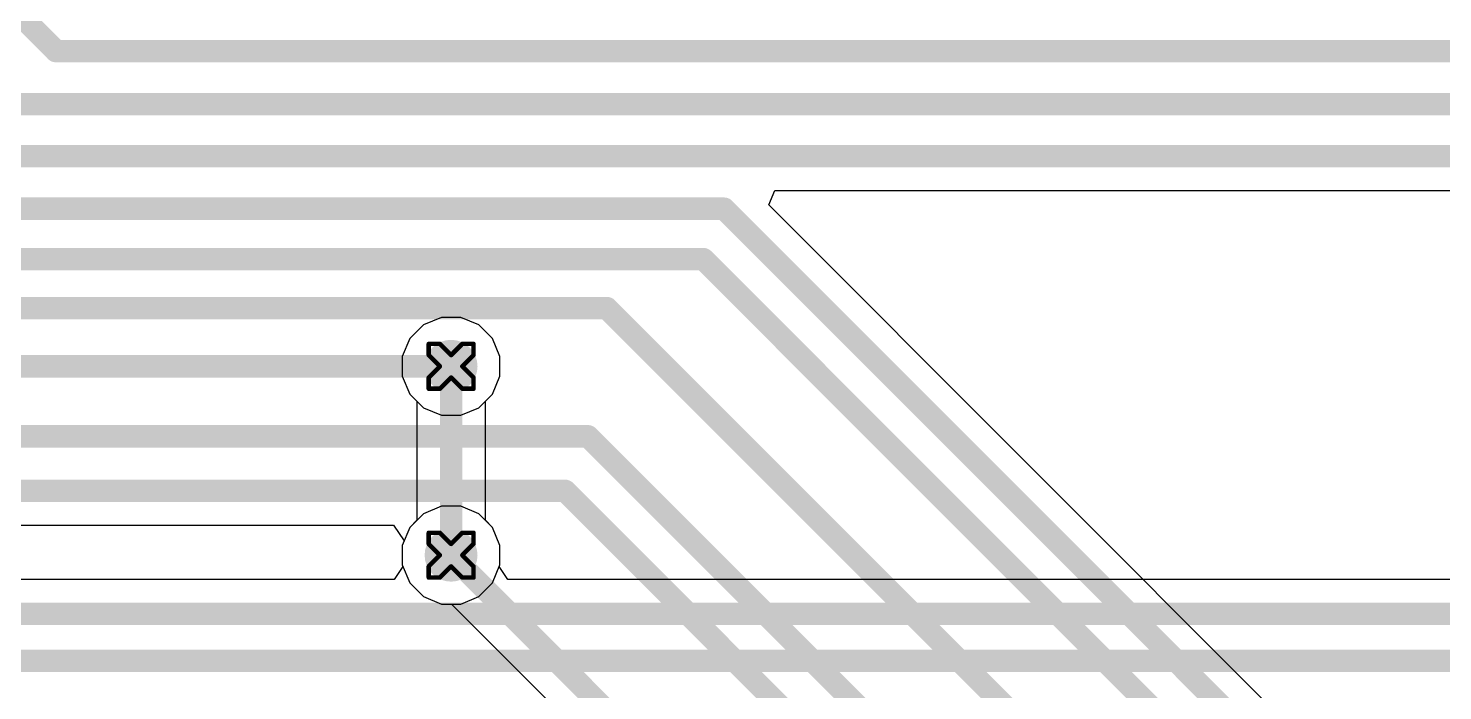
# Model space of a CAD drawing. Header units: inches. Extents: x -11 to 5379, y 0 to 5429.
# Drawn here: x 144.87 to 160.91, y 84.68 to 92.18 of the extents above; entities that cross this region are included whole.
import ezdxf

# ---------------------------------------------------------------- set-up
doc = ezdxf.new("R2010")
doc.units = ezdxf.units.IN
for name, color, linetype in [('Bottom Layer', 5, 'Continuous'), ('Drill Drawing', 1, 'Continuous'), ('GND', 16, 'Continuous'), ('PWR', 76, 'Continuous'), ('Top Layer', 1, 'Continuous'), ('Via Holes', 16, 'Continuous')]:
    doc.layers.add(name, color=color, linetype=linetype)

msp = doc.modelspace()

# ---------------------------------------------------------------- hatches: boundary and pattern name
at = {"layer": 'Bottom Layer'}
h = msp.add_hatch(color=5, dxfattribs=at)
edge = h.paths.add_edge_path()
edge.add_arc((149.667, 88.352), 0.3, 0, 360)
h = msp.add_hatch(color=5, dxfattribs=at)
edge = h.paths.add_edge_path()
edge.add_arc((149.667, 86.212), 0.3, 0, 360)
at = {"layer": 'GND'}
h = msp.add_hatch(color=16, dxfattribs=at)
edge = h.paths.add_edge_path()
edge.add_arc((149.667, 88.352), 0.3, 0, 360)
h = msp.add_hatch(color=16, dxfattribs=at)
edge = h.paths.add_edge_path()
edge.add_arc((149.667, 86.212), 0.3, 0, 360)
at = {"layer": 'PWR'}
h = msp.add_hatch(color=76, dxfattribs=at)
edge = h.paths.add_edge_path()
edge.add_arc((149.667, 88.352), 0.3, 0, 360)
h = msp.add_hatch(color=76, dxfattribs=at)
edge = h.paths.add_edge_path()
edge.add_arc((149.667, 86.212), 0.3, 0, 360)
at = {"layer": 'Top Layer'}
h = msp.add_hatch(color=1, dxfattribs=at)
edge = h.paths.add_edge_path()
edge.add_arc((149.667, 88.352), 0.3, 0, 360)
h = msp.add_hatch(color=1, dxfattribs=at)
edge = h.paths.add_edge_path()
edge.add_arc((149.667, 86.212), 0.3, 0, 360)
at = {"layer": 'Via Holes'}
h = msp.add_hatch(color=7, dxfattribs=at)
edge = h.paths.add_edge_path()
edge.add_arc((149.667, 88.352), 0.15, 0, 360)
h = msp.add_hatch(color=7, dxfattribs=at)
edge = h.paths.add_edge_path()
edge.add_arc((149.667, 86.212), 0.15, 0, 360)

# ---------------------------------------------------------------- linework, layer by layer
at = {"layer": 'Bottom Layer'}
for p, q in [((149.557, 88.906), (149.353, 88.822)), ((149.777, 88.906), (149.557, 88.906)), ((149.981, 88.822), (149.777, 88.906)), ((149.353, 88.822), (149.198, 88.666)), ((150.137, 88.666), (149.981, 88.822)), ((149.198, 88.666), (149.113, 88.462)), ((150.221, 88.462), (150.137, 88.666)), ((149.113, 88.462), (149.113, 88.242)), ((150.221, 88.242), (150.221, 88.462)), ((149.113, 88.242), (149.198, 88.038)), ((150.137, 88.038), (150.221, 88.242)), ((149.198, 88.038), (149.279, 87.957)), ((149.279, 87.957), (149.279, 86.607)), ((150.056, 87.957), (150.137, 88.038)), ((150.056, 86.607), (150.056, 87.957)), ((149.279, 86.607), (149.198, 86.526)), ((150.137, 86.526), (150.056, 86.607)), ((149.198, 86.526), (149.113, 86.323)), ((150.221, 86.323), (150.137, 86.526)), ((149.113, 86.323), (149.113, 86.102)), ((150.221, 86.102), (150.221, 86.323)), ((149.121, 86.084), (149.022, 85.936)), ((149.113, 86.102), (149.121, 86.084)), ((150.213, 86.084), (150.221, 86.102)), ((150.312, 85.936), (150.213, 86.084)), ((149.022, 85.936), (127.924, 85.936)), ((179.191, 85.936), (150.312, 85.936))]:
    msp.add_line(p, q, dxfattribs=at)
for points in [[(149.667, 86.212, 0.254, 0.254, 0), (149.667, 88.352, 0.254, 0.254, 0)], [(127.924, 85.547, 0.254, 0.254, 0), (179.191, 85.547, 0.254, 0.254, 0)], [(128.483, 85.014, 0.254, 0.254, 0), (178.97, 85.014, 0.254, 0.254, 0)]]:
    msp.add_lwpolyline(points, format="xyseb", dxfattribs=at)
for points in [[(149.604, 88.352, 0.127, 0.127, 1), (149.731, 88.352, 0.127, 0.127, 1)], [(149.604, 86.212, 0.127, 0.127, 1), (149.731, 86.212, 0.127, 0.127, 1)]]:
    msp.add_lwpolyline(points, format="xyseb", close=True, dxfattribs=at)
at = {"layer": 'Drill Drawing'}
for points in [[(149.413, 88.479, 0.0508, 0.0508, 0), (149.413, 88.606, 0.0508, 0.0508, 0)], [(149.413, 88.606, 0.0508, 0.0508, 0), (149.54, 88.606, 0.0508, 0.0508, 0)], [(149.54, 88.606, 0.0508, 0.0508, 0), (149.667, 88.479, 0.0508, 0.0508, 0)], [(149.667, 88.479, 0.0508, 0.0508, 0), (149.794, 88.606, 0.0508, 0.0508, 0)], [(149.794, 88.606, 0.0508, 0.0508, 0), (149.921, 88.606, 0.0508, 0.0508, 0)], [(149.921, 88.479, 0.0508, 0.0508, 0), (149.921, 88.606, 0.0508, 0.0508, 0)], [(149.413, 88.479, 0.0508, 0.0508, 0), (149.54, 88.352, 0.0508, 0.0508, 0)], [(149.413, 88.225, 0.0508, 0.0508, 0), (149.54, 88.352, 0.0508, 0.0508, 0)], [(149.794, 88.352, 0.0508, 0.0508, 0), (149.921, 88.479, 0.0508, 0.0508, 0)], [(149.794, 88.352, 0.0508, 0.0508, 0), (149.921, 88.225, 0.0508, 0.0508, 0)], [(149.413, 88.098, 0.0508, 0.0508, 0), (149.413, 88.225, 0.0508, 0.0508, 0)], [(149.54, 88.098, 0.0508, 0.0508, 0), (149.667, 88.225, 0.0508, 0.0508, 0)], [(149.667, 88.225, 0.0508, 0.0508, 0), (149.794, 88.098, 0.0508, 0.0508, 0)], [(149.921, 88.098, 0.0508, 0.0508, 0), (149.921, 88.225, 0.0508, 0.0508, 0)], [(149.413, 88.098, 0.0508, 0.0508, 0), (149.54, 88.098, 0.0508, 0.0508, 0)], [(149.794, 88.098, 0.0508, 0.0508, 0), (149.921, 88.098, 0.0508, 0.0508, 0)], [(149.413, 86.339, 0.0508, 0.0508, 0), (149.413, 86.466, 0.0508, 0.0508, 0)], [(149.413, 86.466, 0.0508, 0.0508, 0), (149.54, 86.466, 0.0508, 0.0508, 0)], [(149.54, 86.466, 0.0508, 0.0508, 0), (149.667, 86.339, 0.0508, 0.0508, 0)], [(149.667, 86.339, 0.0508, 0.0508, 0), (149.794, 86.466, 0.0508, 0.0508, 0)], [(149.794, 86.466, 0.0508, 0.0508, 0), (149.921, 86.466, 0.0508, 0.0508, 0)], [(149.921, 86.339, 0.0508, 0.0508, 0), (149.921, 86.466, 0.0508, 0.0508, 0)], [(149.413, 86.339, 0.0508, 0.0508, 0), (149.54, 86.212, 0.0508, 0.0508, 0)], [(149.794, 86.212, 0.0508, 0.0508, 0), (149.921, 86.339, 0.0508, 0.0508, 0)], [(149.413, 86.085, 0.0508, 0.0508, 0), (149.54, 86.212, 0.0508, 0.0508, 0)], [(149.794, 86.212, 0.0508, 0.0508, 0), (149.921, 86.085, 0.0508, 0.0508, 0)], [(149.413, 85.958, 0.0508, 0.0508, 0), (149.413, 86.085, 0.0508, 0.0508, 0)], [(149.413, 85.958, 0.0508, 0.0508, 0), (149.54, 85.958, 0.0508, 0.0508, 0)], [(149.54, 85.958, 0.0508, 0.0508, 0), (149.667, 86.085, 0.0508, 0.0508, 0)], [(149.667, 86.085, 0.0508, 0.0508, 0), (149.794, 85.958, 0.0508, 0.0508, 0)], [(149.794, 85.958, 0.0508, 0.0508, 0), (149.921, 85.958, 0.0508, 0.0508, 0)], [(149.921, 85.958, 0.0508, 0.0508, 0), (149.921, 86.085, 0.0508, 0.0508, 0)]]:
    msp.add_lwpolyline(points, format="xyseb", dxfattribs=at)
for points in [[(149.401, 88.606, 0.0254, 0.0254, 1), (149.426, 88.606, 0.0254, 0.0254, 1)], [(149.401, 88.606, 0.0254, 0.0254, 1), (149.426, 88.606, 0.0254, 0.0254, 1)], [(149.528, 88.606, 0.0254, 0.0254, 1), (149.553, 88.606, 0.0254, 0.0254, 1)], [(149.528, 88.606, 0.0254, 0.0254, 1), (149.553, 88.606, 0.0254, 0.0254, 1)], [(149.782, 88.606, 0.0254, 0.0254, 1), (149.807, 88.606, 0.0254, 0.0254, 1)], [(149.782, 88.606, 0.0254, 0.0254, 1), (149.807, 88.606, 0.0254, 0.0254, 1)], [(149.909, 88.606, 0.0254, 0.0254, 1), (149.934, 88.606, 0.0254, 0.0254, 1)], [(149.909, 88.606, 0.0254, 0.0254, 1), (149.934, 88.606, 0.0254, 0.0254, 1)], [(149.401, 88.479, 0.0254, 0.0254, 1), (149.426, 88.479, 0.0254, 0.0254, 1)], [(149.401, 88.479, 0.0254, 0.0254, 1), (149.426, 88.479, 0.0254, 0.0254, 1)], [(149.528, 88.352, 0.0254, 0.0254, 1), (149.553, 88.352, 0.0254, 0.0254, 1)], [(149.528, 88.352, 0.0254, 0.0254, 1), (149.553, 88.352, 0.0254, 0.0254, 1)], [(149.655, 88.479, 0.0254, 0.0254, 1), (149.68, 88.479, 0.0254, 0.0254, 1)], [(149.655, 88.479, 0.0254, 0.0254, 1), (149.68, 88.479, 0.0254, 0.0254, 1)], [(149.782, 88.352, 0.0254, 0.0254, 1), (149.807, 88.352, 0.0254, 0.0254, 1)], [(149.782, 88.352, 0.0254, 0.0254, 1), (149.807, 88.352, 0.0254, 0.0254, 1)], [(149.909, 88.479, 0.0254, 0.0254, 1), (149.934, 88.479, 0.0254, 0.0254, 1)], [(149.909, 88.479, 0.0254, 0.0254, 1), (149.934, 88.479, 0.0254, 0.0254, 1)], [(149.401, 88.225, 0.0254, 0.0254, 1), (149.426, 88.225, 0.0254, 0.0254, 1)], [(149.401, 88.225, 0.0254, 0.0254, 1), (149.426, 88.225, 0.0254, 0.0254, 1)], [(149.655, 88.225, 0.0254, 0.0254, 1), (149.68, 88.225, 0.0254, 0.0254, 1)], [(149.655, 88.225, 0.0254, 0.0254, 1), (149.68, 88.225, 0.0254, 0.0254, 1)], [(149.909, 88.225, 0.0254, 0.0254, 1), (149.934, 88.225, 0.0254, 0.0254, 1)], [(149.909, 88.225, 0.0254, 0.0254, 1), (149.934, 88.225, 0.0254, 0.0254, 1)], [(149.401, 88.098, 0.0254, 0.0254, 1), (149.426, 88.098, 0.0254, 0.0254, 1)], [(149.401, 88.098, 0.0254, 0.0254, 1), (149.426, 88.098, 0.0254, 0.0254, 1)], [(149.528, 88.098, 0.0254, 0.0254, 1), (149.553, 88.098, 0.0254, 0.0254, 1)], [(149.528, 88.098, 0.0254, 0.0254, 1), (149.553, 88.098, 0.0254, 0.0254, 1)], [(149.782, 88.098, 0.0254, 0.0254, 1), (149.807, 88.098, 0.0254, 0.0254, 1)], [(149.782, 88.098, 0.0254, 0.0254, 1), (149.807, 88.098, 0.0254, 0.0254, 1)], [(149.909, 88.098, 0.0254, 0.0254, 1), (149.934, 88.098, 0.0254, 0.0254, 1)], [(149.909, 88.098, 0.0254, 0.0254, 1), (149.934, 88.098, 0.0254, 0.0254, 1)], [(149.401, 86.466, 0.0254, 0.0254, 1), (149.426, 86.466, 0.0254, 0.0254, 1)], [(149.401, 86.466, 0.0254, 0.0254, 1), (149.426, 86.466, 0.0254, 0.0254, 1)], [(149.528, 86.466, 0.0254, 0.0254, 1), (149.553, 86.466, 0.0254, 0.0254, 1)], [(149.528, 86.466, 0.0254, 0.0254, 1), (149.553, 86.466, 0.0254, 0.0254, 1)], [(149.782, 86.466, 0.0254, 0.0254, 1), (149.807, 86.466, 0.0254, 0.0254, 1)], [(149.782, 86.466, 0.0254, 0.0254, 1), (149.807, 86.466, 0.0254, 0.0254, 1)], [(149.909, 86.466, 0.0254, 0.0254, 1), (149.934, 86.466, 0.0254, 0.0254, 1)], [(149.909, 86.466, 0.0254, 0.0254, 1), (149.934, 86.466, 0.0254, 0.0254, 1)], [(149.401, 86.339, 0.0254, 0.0254, 1), (149.426, 86.339, 0.0254, 0.0254, 1)], [(149.401, 86.339, 0.0254, 0.0254, 1), (149.426, 86.339, 0.0254, 0.0254, 1)], [(149.655, 86.339, 0.0254, 0.0254, 1), (149.68, 86.339, 0.0254, 0.0254, 1)], [(149.655, 86.339, 0.0254, 0.0254, 1), (149.68, 86.339, 0.0254, 0.0254, 1)], [(149.909, 86.339, 0.0254, 0.0254, 1), (149.934, 86.339, 0.0254, 0.0254, 1)], [(149.909, 86.339, 0.0254, 0.0254, 1), (149.934, 86.339, 0.0254, 0.0254, 1)], [(149.528, 86.212, 0.0254, 0.0254, 1), (149.553, 86.212, 0.0254, 0.0254, 1)], [(149.528, 86.212, 0.0254, 0.0254, 1), (149.553, 86.212, 0.0254, 0.0254, 1)], [(149.782, 86.212, 0.0254, 0.0254, 1), (149.807, 86.212, 0.0254, 0.0254, 1)], [(149.782, 86.212, 0.0254, 0.0254, 1), (149.807, 86.212, 0.0254, 0.0254, 1)], [(149.401, 86.085, 0.0254, 0.0254, 1), (149.426, 86.085, 0.0254, 0.0254, 1)], [(149.401, 86.085, 0.0254, 0.0254, 1), (149.426, 86.085, 0.0254, 0.0254, 1)], [(149.401, 85.958, 0.0254, 0.0254, 1), (149.426, 85.958, 0.0254, 0.0254, 1)], [(149.401, 85.958, 0.0254, 0.0254, 1), (149.426, 85.958, 0.0254, 0.0254, 1)], [(149.528, 85.958, 0.0254, 0.0254, 1), (149.553, 85.958, 0.0254, 0.0254, 1)], [(149.528, 85.958, 0.0254, 0.0254, 1), (149.553, 85.958, 0.0254, 0.0254, 1)], [(149.655, 86.085, 0.0254, 0.0254, 1), (149.68, 86.085, 0.0254, 0.0254, 1)], [(149.655, 86.085, 0.0254, 0.0254, 1), (149.68, 86.085, 0.0254, 0.0254, 1)], [(149.782, 85.958, 0.0254, 0.0254, 1), (149.807, 85.958, 0.0254, 0.0254, 1)], [(149.782, 85.958, 0.0254, 0.0254, 1), (149.807, 85.958, 0.0254, 0.0254, 1)], [(149.909, 86.085, 0.0254, 0.0254, 1), (149.934, 86.085, 0.0254, 0.0254, 1)], [(149.909, 86.085, 0.0254, 0.0254, 1), (149.934, 86.085, 0.0254, 0.0254, 1)], [(149.909, 85.958, 0.0254, 0.0254, 1), (149.934, 85.958, 0.0254, 0.0254, 1)], [(149.909, 85.958, 0.0254, 0.0254, 1), (149.934, 85.958, 0.0254, 0.0254, 1)]]:
    msp.add_lwpolyline(points, format="xyseb", close=True, dxfattribs=at)
at = {"layer": 'GND'}
for p, q in [((149.557, 88.906), (149.353, 88.822)), ((149.777, 88.906), (149.557, 88.906)), ((149.981, 88.822), (149.777, 88.906)), ((149.353, 88.822), (149.198, 88.666)), ((150.137, 88.666), (149.981, 88.822)), ((149.198, 88.666), (149.113, 88.462)), ((150.221, 88.462), (150.137, 88.666)), ((149.113, 88.462), (149.113, 88.242)), ((150.221, 88.242), (150.221, 88.462)), ((149.113, 88.242), (149.198, 88.038)), ((150.137, 88.038), (150.221, 88.242)), ((149.198, 88.038), (149.353, 87.882)), ((149.353, 87.882), (149.557, 87.798)), ((149.777, 87.798), (149.981, 87.882)), ((149.981, 87.882), (150.137, 88.038)), ((149.557, 87.798), (149.777, 87.798)), ((149.557, 86.766), (149.353, 86.682)), ((149.777, 86.766), (149.557, 86.766)), ((149.981, 86.682), (149.777, 86.766)), ((149.353, 86.682), (149.198, 86.526)), ((150.137, 86.526), (149.981, 86.682)), ((149.198, 86.526), (149.113, 86.323)), ((150.221, 86.323), (150.137, 86.526)), ((149.113, 86.323), (149.113, 86.102)), ((150.221, 86.102), (150.221, 86.323)), ((149.113, 86.102), (149.198, 85.899)), ((150.137, 85.899), (150.221, 86.102)), ((149.198, 85.899), (149.353, 85.743)), ((149.981, 85.743), (150.137, 85.899)), ((149.353, 85.743), (149.557, 85.658)), ((149.557, 85.658), (149.777, 85.658)), ((149.777, 85.658), (149.981, 85.743))]:
    msp.add_line(p, q, dxfattribs=at)
at = {"layer": 'PWR'}
for p, q in [((149.557, 88.906), (149.353, 88.822)), ((149.777, 88.906), (149.557, 88.906)), ((149.981, 88.822), (149.777, 88.906)), ((149.353, 88.822), (149.198, 88.666)), ((150.137, 88.666), (149.981, 88.822)), ((149.198, 88.666), (149.113, 88.462)), ((150.221, 88.462), (150.137, 88.666)), ((149.113, 88.462), (149.113, 88.242)), ((150.221, 88.242), (150.221, 88.462)), ((149.113, 88.242), (149.198, 88.038)), ((150.137, 88.038), (150.221, 88.242)), ((149.198, 88.038), (149.353, 87.882)), ((149.353, 87.882), (149.557, 87.798)), ((149.777, 87.798), (149.981, 87.882)), ((149.981, 87.882), (150.137, 88.038)), ((149.557, 87.798), (149.777, 87.798)), ((149.557, 86.766), (149.353, 86.682)), ((149.777, 86.766), (149.557, 86.766)), ((149.981, 86.682), (149.777, 86.766)), ((149.353, 86.682), (149.198, 86.526)), ((150.137, 86.526), (149.981, 86.682)), ((149.198, 86.526), (149.113, 86.323)), ((150.221, 86.323), (150.137, 86.526)), ((149.113, 86.323), (149.113, 86.102)), ((150.221, 86.102), (150.221, 86.323)), ((149.113, 86.102), (149.198, 85.899)), ((150.137, 85.899), (150.221, 86.102)), ((149.198, 85.899), (149.353, 85.743)), ((149.981, 85.743), (150.137, 85.899)), ((149.353, 85.743), (149.557, 85.658)), ((149.557, 85.658), (149.777, 85.658)), ((149.777, 85.658), (149.981, 85.743))]:
    msp.add_line(p, q, dxfattribs=at)
at = {"layer": 'Top Layer'}
for p, q in [((153.27, 90.181), (153.338, 90.345)), ((153.338, 90.345), (170.96, 90.345)), ((159.977, 83.474), (153.27, 90.181)), ((114.001, 86.552), (149.016, 86.552)), ((149.016, 86.552), (149.135, 86.374)), ((149.135, 86.374), (149.113, 86.323)), ((149.113, 86.323), (149.113, 86.102)), ((149.113, 86.102), (149.198, 85.899)), ((149.198, 85.899), (149.353, 85.743)), ((149.353, 85.743), (149.557, 85.658)), ((149.557, 85.658), (149.672, 85.658)), ((149.672, 85.658), (154.234, 81.096))]:
    msp.add_line(p, q, dxfattribs=at)
for points in [[(144.584, 92.527, 0.254, 0.254, 0), (145.187, 91.924, 0.254, 0.254, 0)], [(145.187, 91.924, 0.254, 0.254, 0), (171.895, 91.924, 0.254, 0.254, 0)], [(130.091, 91.321, 0.254, 0.254, 0), (171.497, 91.321, 0.254, 0.254, 0)], [(115.117, 90.734, 0.254, 0.254, 0), (171.12, 90.734, 0.254, 0.254, 0)], [(111.144, 90.138, 0.254, 0.254, 0), (152.763, 90.138, 0.254, 0.254, 0)], [(152.763, 90.138, 0.254, 0.254, 0), (159.702, 83.199, 0.254, 0.254, 0)], [(111.563, 89.567, 0.254, 0.254, 0), (152.527, 89.567, 0.254, 0.254, 0)], [(152.527, 89.567, 0.254, 0.254, 0), (158.686, 83.407, 0.254, 0.254, 0)], [(112.103, 89.011, 0.254, 0.254, 0), (151.434, 89.011, 0.254, 0.254, 0)], [(151.434, 89.011, 0.254, 0.254, 0), (157.67, 82.775, 0.254, 0.254, 0)], [(112.519, 88.352, 0.254, 0.254, 0), (149.667, 88.352, 0.254, 0.254, 0)], [(113.584, 87.559, 0.254, 0.254, 0), (151.219, 87.559, 0.254, 0.254, 0)], [(151.219, 87.559, 0.254, 0.254, 0), (156.654, 82.124, 0.254, 0.254, 0)], [(113.84, 86.941, 0.254, 0.254, 0), (150.96, 86.941, 0.254, 0.254, 0)], [(150.96, 86.941, 0.254, 0.254, 0), (155.638, 82.262, 0.254, 0.254, 0)], [(149.667, 86.212, 0.254, 0.254, 0), (154.622, 81.257, 0.254, 0.254, 0)]]:
    msp.add_lwpolyline(points, format="xyseb", dxfattribs=at)
for points in [[(145.123, 91.924, 0.127, 0.127, 1), (145.25, 91.924, 0.127, 0.127, 1)], [(145.123, 91.924, 0.127, 0.127, 1), (145.25, 91.924, 0.127, 0.127, 1)], [(152.7, 90.138, 0.127, 0.127, 1), (152.827, 90.138, 0.127, 0.127, 1)], [(152.7, 90.138, 0.127, 0.127, 1), (152.827, 90.138, 0.127, 0.127, 1)], [(152.463, 89.567, 0.127, 0.127, 1), (152.59, 89.567, 0.127, 0.127, 1)], [(152.463, 89.567, 0.127, 0.127, 1), (152.59, 89.567, 0.127, 0.127, 1)], [(151.371, 89.011, 0.127, 0.127, 1), (151.498, 89.011, 0.127, 0.127, 1)], [(151.371, 89.011, 0.127, 0.127, 1), (151.498, 89.011, 0.127, 0.127, 1)], [(149.604, 88.352, 0.127, 0.127, 1), (149.731, 88.352, 0.127, 0.127, 1)], [(151.156, 87.559, 0.127, 0.127, 1), (151.283, 87.559, 0.127, 0.127, 1)], [(151.156, 87.559, 0.127, 0.127, 1), (151.283, 87.559, 0.127, 0.127, 1)], [(150.896, 86.941, 0.127, 0.127, 1), (151.023, 86.941, 0.127, 0.127, 1)], [(150.896, 86.941, 0.127, 0.127, 1), (151.023, 86.941, 0.127, 0.127, 1)], [(149.604, 86.212, 0.127, 0.127, 1), (149.731, 86.212, 0.127, 0.127, 1)]]:
    msp.add_lwpolyline(points, format="xyseb", close=True, dxfattribs=at)

doc.saveas('drawing.dxf')
